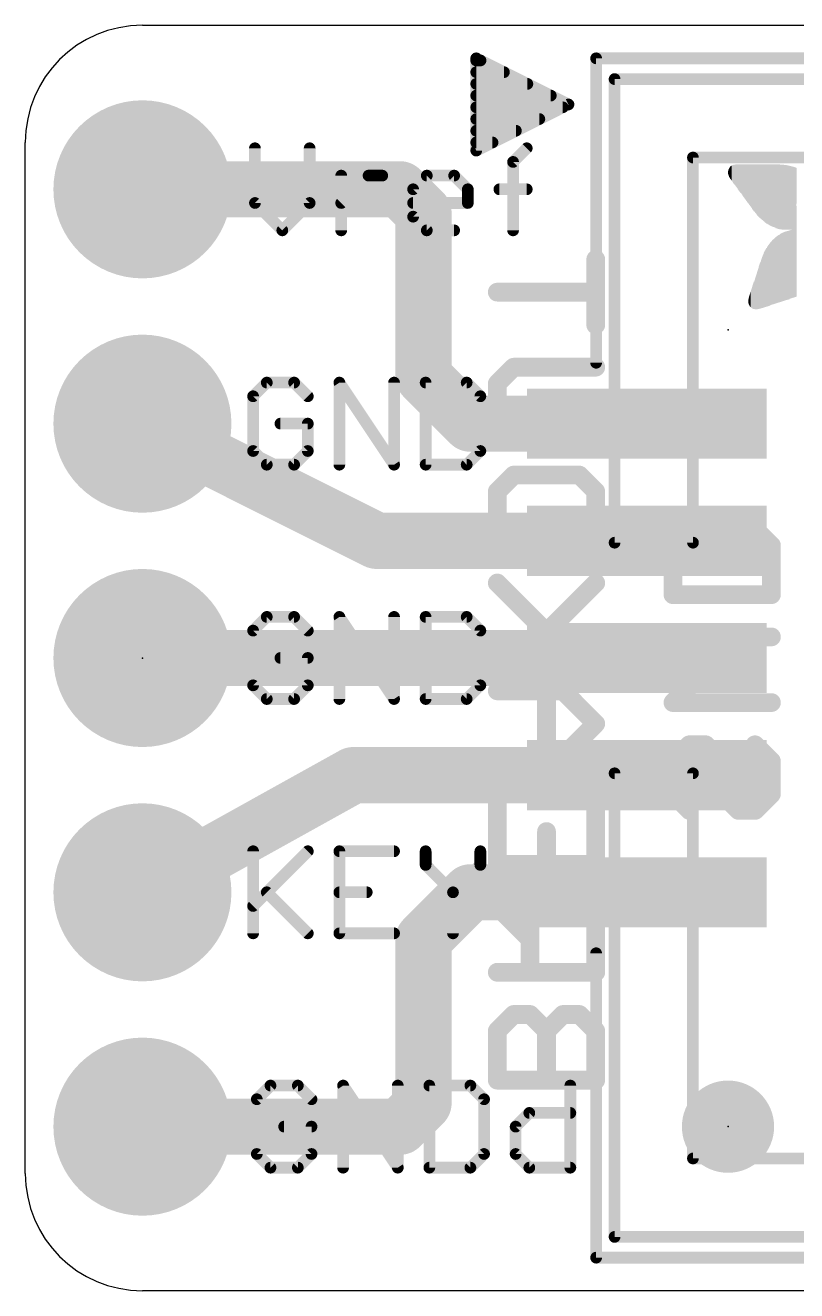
# Model space of a CAD drawing. Extents: x 0 to 17.8, y -0.5 to 13.2.
# Drawn here: x 0 to 8.36, y -0.51 to 13.21 of the extents above; entities that cross this region are included whole.
import ezdxf

# ---------------------------------------------------------------- set-up
doc = ezdxf.new("R2010")
doc.units = 0
for name, color, linetype in [('1', 12, 'CONTINUOUS'), ('17', 110, 'CONTINUOUS'), ('20', 53, 'CONTINUOUS'), ('21', 40, 'CONTINUOUS'), ('22', 6, 'CONTINUOUS'), ('23', 53, 'CONTINUOUS'), ('24', 53, 'CONTINUOUS'), ('51', 253, 'CONTINUOUS')]:
    doc.layers.add(name, color=color, linetype=linetype)

# ---------------------------------------------------------------- blocks, each defined once
blk = doc.blocks.new('PIE')
at = {"const_width": 0.5}
blk.add_lwpolyline([(0, -0.25, 1), (0, 0.25, 1), (0, -0.25)], format="xyb", dxfattribs=at)
blk = doc.blocks.new('RECT')
blk.add_solid([(-0.5, -0.5), (0.5, -0.5), (-0.5, 0.5), (0.5, 0.5)])
blk = doc.blocks.new('ROUNDP')
at = {"const_width": 0.5}
blk.add_lwpolyline([(0, -0.25, 1), (0, 0.25, 1), (0, -0.25)], format="xyb", dxfattribs=at)

msp = doc.modelspace()

# ---------------------------------------------------------------- linework, layer by layer
at = {"layer": '1', "const_width": 0.6096}
for points in [[(4.064, 11.43), (1.27, 11.43)], [(4.318, 11.176), (4.064, 11.43)], [(4.318, 9.398), (4.318, 11.176)], [(4.826, 8.89), (4.318, 9.398)], [(3.81, 7.62), (1.27, 8.89)], [(6.74, 8.89), (4.826, 8.89)], [(6.74, 7.62), (3.81, 7.62)], [(6.74, 6.35), (1.27, 6.35)], [(3.556, 5.08), (1.27, 3.81)], [(6.74, 5.08), (3.556, 5.08)], [(4.826, 3.81), (4.318, 3.302)], [(6.74, 3.81), (4.826, 3.81)], [(4.318, 3.302), (4.318, 1.524)], [(4.318, 1.524), (4.064, 1.27)], [(4.064, 1.27), (1.27, 1.27)]]:
    msp.add_lwpolyline(points, dxfattribs=at)
at = {"layer": '1', "const_width": 0.3048}
for points in [[(1.27, 11.5824, 1), (1.27, 11.2776)], [(4.1718, 11.5378, 1), (3.9562, 11.3222)], [(4.064, 11.2776, 1), (4.064, 11.5824)], [(4.4704, 11.176, 1), (4.1656, 11.176)], [(4.2102, 11.0682, 1), (4.4258, 11.2838)], [(4.4258, 9.5058, 1), (4.2102, 9.2902)], [(4.1656, 9.398, 1), (4.4704, 9.398)], [(1.3382, 9.0263, 1), (1.2018, 8.7537)], [(4.826, 9.0424, 1), (4.826, 8.7376)], [(6.74, 8.7376, 1), (6.74, 9.0424)], [(4.7182, 8.7822, 1), (4.9338, 8.9978)], [(3.81, 7.7724, 1), (3.81, 7.4676)], [(3.7418, 7.4837, 1), (3.8782, 7.7563)], [(6.74, 7.4676, 1), (6.74, 7.7724)], [(1.27, 6.5024, 1), (1.27, 6.1976)], [(6.74, 6.1976, 1), (6.74, 6.5024)], [(3.556, 5.2324, 1), (3.556, 4.9276)], [(3.63, 4.9468, 1), (3.482, 5.2132)], [(6.74, 4.9276, 1), (6.74, 5.2324)], [(4.9338, 3.7022, 1), (4.7182, 3.9178)], [(1.196, 3.9432, 1), (1.344, 3.6768)], [(4.826, 3.9624, 1), (4.826, 3.6576)], [(6.74, 3.6576, 1), (6.74, 3.9624)], [(4.4704, 3.302, 1), (4.1656, 3.302)], [(4.2102, 3.4098, 1), (4.4258, 3.1942)], [(4.4258, 1.4162, 1), (4.2102, 1.6318)], [(4.1656, 1.524, 1), (4.4704, 1.524)], [(1.27, 1.4224, 1), (1.27, 1.1176)], [(3.9562, 1.3778, 1), (4.1718, 1.1622)], [(4.064, 1.1176, 1), (4.064, 1.4224)]]:
    msp.add_lwpolyline(points, format="xyb", dxfattribs=at)
at = {"layer": '20'}
for p, q in [((1.27, 13.208), (16.51, 13.208)), ((0, 0.762), (0, 11.938)), ((16.51, -0.508), (1.27, -0.508))]:
    msp.add_line(p, q, dxfattribs=at)
for centre, start, end in [((1.27, 11.938), 90, 180), ((1.27, 0.762), 180, 270)]:
    msp.add_arc(centre, 1.27, start, end, dxfattribs=at)
at = {"layer": '21', "const_width": 0.127}
for points in [[(4.89, 12.85), (4.89, 11.85)], [(5.89, 12.35), (4.89, 12.85)], [(11.59, 12.85), (6.19, 12.85)], [(6.19, 12.85), (6.19, 9.55)], [(4.89, 12.827), (4.936, 12.827)], [(4.89, 12.7), (5.19, 12.7)], [(4.89, 12.573), (5.444, 12.573)], [(4.89, 12.446), (5.698, 12.446)], [(4.89, 11.85), (5.89, 12.35)], [(4.89, 12.319), (5.828, 12.319)], [(4.89, 12.192), (5.574, 12.192)], [(4.89, 12.065), (5.32, 12.065)], [(2.4903, 11.8753), (2.4903, 11.2821)], [(3.0835, 11.2821), (3.0835, 11.8753)], [(4.89, 11.938), (5.066, 11.938)], [(5.2893, 11.727), (5.4376, 11.8753)], [(5.2893, 10.9855), (5.2893, 11.727)], [(3.4259, 10.9855), (3.4259, 11.5787)], [(3.4259, 11.2821), (3.7224, 11.5787)], [(3.7224, 11.5787), (3.8707, 11.5787)], [(4.2055, 11.4304), (4.3537, 11.5787)], [(4.3537, 11.5787), (4.6503, 11.5787)], [(4.6503, 11.5787), (4.7986, 11.4304)], [(4.2055, 11.1338), (4.2055, 11.4304)], [(4.7986, 11.4304), (4.7986, 11.2821)], [(5.141, 11.4304), (5.4376, 11.4304)], [(2.4903, 11.2821), (2.7869, 10.9855)], [(2.7869, 10.9855), (3.0835, 11.2821)], [(4.7986, 11.2821), (4.2055, 11.2821)], [(4.3537, 10.9855), (4.2055, 11.1338)], [(4.6503, 10.9855), (4.3537, 10.9855)], [(2.6185, 9.3353), (2.4702, 9.187)], [(2.9151, 9.3353), (2.6185, 9.3353)], [(3.0634, 9.187), (2.9151, 9.3353)], [(3.4057, 8.4455), (3.4057, 9.3353)], [(3.4057, 9.3353), (3.9989, 8.4455)], [(3.9989, 8.4455), (3.9989, 9.3353)], [(4.3413, 9.3353), (4.3413, 8.4455)], [(4.7861, 9.3353), (4.3413, 9.3353)], [(4.9344, 9.187), (4.7861, 9.3353)], [(2.4702, 9.187), (2.4702, 8.5938)], [(4.9344, 8.5938), (4.9344, 9.187)], [(3.0634, 8.8904), (2.7668, 8.8904)], [(3.0634, 8.5938), (3.0634, 8.8904)], [(2.4702, 8.5938), (2.6185, 8.4455)], [(2.9151, 8.4455), (3.0634, 8.5938)], [(4.7861, 8.4455), (4.9344, 8.5938)], [(2.6185, 8.4455), (2.9151, 8.4455)], [(4.3413, 8.4455), (4.7861, 8.4455)], [(2.6185, 6.7953), (2.4702, 6.647)], [(2.9151, 6.7953), (2.6185, 6.7953)], [(3.0634, 6.647), (2.9151, 6.7953)], [(3.4057, 5.9055), (3.4057, 6.7953)], [(3.4057, 6.7953), (3.9989, 5.9055)], [(3.9989, 5.9055), (3.9989, 6.7953)], [(4.3413, 6.7953), (4.3413, 5.9055)], [(4.7861, 6.7953), (4.3413, 6.7953)], [(4.9344, 6.647), (4.7861, 6.7953)], [(2.4702, 6.647), (2.4702, 6.0538)], [(4.9344, 6.0538), (4.9344, 6.647)], [(3.0634, 6.3504), (2.7668, 6.3504)], [(3.0634, 6.0538), (3.0634, 6.3504)], [(2.4702, 6.0538), (2.6185, 5.9055)], [(2.9151, 5.9055), (3.0634, 6.0538)], [(4.7861, 5.9055), (4.9344, 6.0538)], [(2.6185, 5.9055), (2.9151, 5.9055)], [(4.3413, 5.9055), (4.7861, 5.9055)], [(2.4702, 4.2553), (2.4702, 3.3655)], [(2.4702, 3.6621), (3.0634, 4.2553)], [(3.9989, 4.2553), (3.4057, 4.2553)], [(3.4057, 4.2553), (3.4057, 3.3655)], [(4.3413, 4.2553), (4.3413, 4.107)], [(4.9344, 4.107), (4.9344, 4.2553)], [(4.3413, 4.107), (4.6378, 3.8104)], [(4.6378, 3.8104), (4.9344, 4.107)], [(2.6185, 3.8104), (3.0634, 3.3655)], [(3.4057, 3.8104), (3.7023, 3.8104)], [(4.6378, 3.8104), (4.6378, 3.3655)], [(3.4057, 3.3655), (3.9989, 3.3655)], [(6.19, -0.15), (6.19, 3.15)], [(2.6588, 1.7153), (2.5105, 1.567)], [(2.9553, 1.7153), (2.6588, 1.7153)], [(3.1036, 1.567), (2.9553, 1.7153)], [(3.446, 0.8255), (3.446, 1.7153)], [(3.446, 1.7153), (4.0392, 0.8255)], [(4.0392, 0.8255), (4.0392, 1.7153)], [(4.3815, 1.7153), (4.3815, 0.8255)], [(4.8264, 1.7153), (4.3815, 1.7153)], [(4.9747, 1.567), (4.8264, 1.7153)], [(5.9102, 1.7153), (5.9102, 0.8255)], [(2.5105, 1.567), (2.5105, 0.9738)], [(4.9747, 0.9738), (4.9747, 1.567)], [(5.317, 1.2704), (5.4653, 1.4187)], [(5.4653, 1.4187), (5.9102, 1.4187)], [(3.1036, 1.2704), (2.807, 1.2704)], [(3.1036, 0.9738), (3.1036, 1.2704)], [(5.317, 0.9738), (5.317, 1.2704)], [(2.5105, 0.9738), (2.6588, 0.8255)], [(2.9553, 0.8255), (3.1036, 0.9738)], [(4.8264, 0.8255), (4.9747, 0.9738)], [(5.4653, 0.8255), (5.317, 0.9738)], [(2.6588, 0.8255), (2.9553, 0.8255)], [(4.3815, 0.8255), (4.8264, 0.8255)], [(5.9102, 0.8255), (5.4653, 0.8255)], [(11.59, -0.15), (6.19, -0.15)]]:
    msp.add_lwpolyline(points, dxfattribs=at)
at = {"layer": '21', "const_width": 0.0635}
for points in [[(4.9042, 12.8784, 1), (4.8758, 12.8216)], [(4.9218, 12.85, 1), (4.8583, 12.85)], [(6.19, 12.8818, 1), (6.19, 12.8183)], [(6.2218, 12.85, 1), (6.1583, 12.85)], [(4.89, 12.8588, 1), (4.89, 12.7952)], [(4.89, 12.7318, 1), (4.89, 12.6683)], [(4.936, 12.7952, 1), (4.936, 12.8588)], [(5.19, 12.6683, 1), (5.19, 12.7318)], [(4.89, 12.6048, 1), (4.89, 12.5412)], [(5.444, 12.5412, 1), (5.444, 12.6048)], [(4.89, 12.4778, 1), (4.89, 12.4142)], [(5.698, 12.4142, 1), (5.698, 12.4778)], [(4.89, 12.3508, 1), (4.89, 12.2873)], [(5.828, 12.2873, 1), (5.828, 12.3508)], [(5.9042, 12.3216, 1), (5.8758, 12.3784)], [(5.8758, 12.3216, 1), (5.9042, 12.3784)], [(4.89, 12.2238, 1), (4.89, 12.1602)], [(5.574, 12.1602, 1), (5.574, 12.2238)], [(4.89, 12.0968, 1), (4.89, 12.0333)], [(5.32, 12.0333, 1), (5.32, 12.0968)], [(2.5221, 11.8753, 1), (2.4586, 11.8753)], [(3.1153, 11.8753, 1), (3.0518, 11.8753)], [(4.89, 11.9698, 1), (4.89, 11.9063)], [(5.066, 11.9063, 1), (5.066, 11.9698)], [(5.46, 11.8528, 1), (5.4151, 11.8977)], [(4.8758, 11.8784, 1), (4.9042, 11.8216)], [(4.8583, 11.85, 1), (4.9218, 11.85)], [(5.321, 11.727, 1), (5.2575, 11.727)], [(5.2668, 11.7494, 1), (5.3117, 11.7045)], [(3.4576, 11.5787, 1), (3.3941, 11.5787)], [(3.7224, 11.6104, 1), (3.7224, 11.5469)], [(3.7449, 11.5562, 1), (3.7, 11.6011)], [(3.8707, 11.5469, 1), (3.8707, 11.6104)], [(4.3537, 11.6104, 1), (4.3537, 11.5469)], [(4.3762, 11.5562, 1), (4.3313, 11.6011)], [(4.6728, 11.6011, 1), (4.6279, 11.5562)], [(4.6503, 11.5469, 1), (4.6503, 11.6104)], [(4.2372, 11.4304, 1), (4.1737, 11.4304)], [(4.183, 11.4528, 1), (4.2279, 11.4079)], [(4.8304, 11.4304, 1), (4.7669, 11.4304)], [(4.7762, 11.4079, 1), (4.8211, 11.4528)], [(5.141, 11.4621, 1), (5.141, 11.3986)], [(5.4376, 11.3986, 1), (5.4376, 11.4621)], [(2.5128, 11.3045, 1), (2.4679, 11.2596)], [(2.4586, 11.2821, 1), (2.5221, 11.2821)], [(3.0518, 11.2821, 1), (3.1153, 11.2821)], [(3.106, 11.2596, 1), (3.0611, 11.3045)], [(3.4034, 11.3045, 1), (3.4483, 11.2596)], [(4.2055, 11.3138, 1), (4.2055, 11.2503)], [(4.7669, 11.2821, 1), (4.8304, 11.2821)], [(4.7986, 11.2503, 1), (4.7986, 11.3138)], [(4.2279, 11.1562, 1), (4.183, 11.1113)], [(4.1737, 11.1338, 1), (4.2372, 11.1338)], [(2.7645, 11.008, 1), (2.8094, 10.963)], [(2.7645, 10.963, 1), (2.8094, 11.008)], [(3.3941, 10.9855, 1), (3.4576, 10.9855)], [(4.3537, 11.0173, 1), (4.3537, 10.9537)], [(4.3313, 10.963, 1), (4.3762, 11.008)], [(4.6503, 10.9537, 1), (4.6503, 11.0173)], [(5.2575, 10.9855, 1), (5.321, 10.9855)], [(6.1583, 9.55, 1), (6.2218, 9.55)], [(2.6185, 9.367, 1), (2.6185, 9.3035)], [(2.641, 9.3128, 1), (2.5961, 9.3577)], [(2.9376, 9.3577, 1), (2.8926, 9.3128)], [(2.9151, 9.3035, 1), (2.9151, 9.367)], [(3.4322, 9.3529, 1), (3.3793, 9.3176)], [(3.4375, 9.3353, 1), (3.374, 9.3353)], [(4.0307, 9.3353, 1), (3.9672, 9.3353)], [(4.373, 9.3353, 1), (4.3095, 9.3353)], [(4.3413, 9.367, 1), (4.3413, 9.3035)], [(4.8086, 9.3577, 1), (4.7637, 9.3128)], [(4.7861, 9.3035, 1), (4.7861, 9.367)], [(2.502, 9.187, 1), (2.4385, 9.187)], [(2.4478, 9.2094, 1), (2.4927, 9.1645)], [(3.0409, 9.1645, 1), (3.0858, 9.2094)], [(4.9662, 9.187, 1), (4.9027, 9.187)], [(4.912, 9.1645, 1), (4.9569, 9.2094)], [(2.7668, 8.9221, 1), (2.7668, 8.8586)], [(3.0951, 8.8904, 1), (3.0316, 8.8904)], [(3.0634, 8.8586, 1), (3.0634, 8.9221)], [(2.4927, 8.6162, 1), (2.4478, 8.5713)], [(3.0858, 8.5713, 1), (3.0409, 8.6162)], [(4.9569, 8.5713, 1), (4.912, 8.6162)], [(2.4385, 8.5938, 1), (2.502, 8.5938)], [(2.6185, 8.4773, 1), (2.6185, 8.4138)], [(2.9151, 8.4138, 1), (2.9151, 8.4773)], [(3.0316, 8.5938, 1), (3.0951, 8.5938)], [(4.3413, 8.4773, 1), (4.3413, 8.4138)], [(4.7861, 8.4138, 1), (4.7861, 8.4773)], [(4.9027, 8.5938, 1), (4.9662, 8.5938)], [(2.5961, 8.423, 1), (2.641, 8.468)], [(2.8926, 8.468, 1), (2.9376, 8.423)], [(3.374, 8.4455, 1), (3.4375, 8.4455)], [(3.9672, 8.4455, 1), (4.0307, 8.4455)], [(3.9725, 8.4279, 1), (4.0253, 8.4631)], [(4.3095, 8.4455, 1), (4.373, 8.4455)], [(4.7637, 8.468, 1), (4.8086, 8.423)], [(2.6185, 6.827, 1), (2.6185, 6.7635)], [(2.641, 6.7728, 1), (2.5961, 6.8177)], [(2.9376, 6.8177, 1), (2.8926, 6.7728)], [(2.9151, 6.7635, 1), (2.9151, 6.827)], [(3.4322, 6.8129, 1), (3.3793, 6.7776)], [(3.4375, 6.7953, 1), (3.374, 6.7953)], [(4.0307, 6.7953, 1), (3.9672, 6.7953)], [(4.373, 6.7953, 1), (4.3095, 6.7953)], [(4.3413, 6.827, 1), (4.3413, 6.7635)], [(4.8086, 6.8177, 1), (4.7637, 6.7728)], [(4.7861, 6.7635, 1), (4.7861, 6.827)], [(2.502, 6.647, 1), (2.4385, 6.647)], [(2.4478, 6.6694, 1), (2.4927, 6.6245)], [(3.0409, 6.6245, 1), (3.0858, 6.6694)], [(4.9662, 6.647, 1), (4.9027, 6.647)], [(4.912, 6.6245, 1), (4.9569, 6.6694)], [(2.7668, 6.3821, 1), (2.7668, 6.3186)], [(3.0951, 6.3504, 1), (3.0316, 6.3504)], [(3.0634, 6.3186, 1), (3.0634, 6.3821)], [(2.4927, 6.0762, 1), (2.4478, 6.0313)], [(2.4385, 6.0538, 1), (2.502, 6.0538)], [(3.0316, 6.0538, 1), (3.0951, 6.0538)], [(3.0858, 6.0313, 1), (3.0409, 6.0762)], [(4.9027, 6.0538, 1), (4.9662, 6.0538)], [(4.9569, 6.0313, 1), (4.912, 6.0762)], [(2.6185, 5.9372, 1), (2.6185, 5.8738)], [(2.5961, 5.883, 1), (2.641, 5.928)], [(2.8926, 5.928, 1), (2.9376, 5.883)], [(2.9151, 5.8738, 1), (2.9151, 5.9372)], [(3.374, 5.9055, 1), (3.4375, 5.9055)], [(3.9672, 5.9055, 1), (4.0307, 5.9055)], [(3.9725, 5.8879, 1), (4.0253, 5.9231)], [(4.3095, 5.9055, 1), (4.373, 5.9055)], [(4.3413, 5.9372, 1), (4.3413, 5.8738)], [(4.7637, 5.928, 1), (4.8086, 5.883)], [(4.7861, 5.8738, 1), (4.7861, 5.9372)], [(2.502, 4.2553, 1), (2.4385, 4.2553)], [(3.0858, 4.2328, 1), (3.0409, 4.2777)], [(3.4057, 4.287, 1), (3.4057, 4.2235)], [(3.4375, 4.2553, 1), (3.374, 4.2553)], [(3.9989, 4.2235, 1), (3.9989, 4.287)], [(4.373, 4.2553, 1), (4.3095, 4.2553)], [(4.9662, 4.2553, 1), (4.9027, 4.2553)], [(4.3637, 4.1294, 1), (4.3188, 4.0845)], [(4.3095, 4.107, 1), (4.373, 4.107)], [(4.9027, 4.107, 1), (4.9662, 4.107)], [(4.9569, 4.0845, 1), (4.912, 4.1294)], [(2.641, 3.8328, 1), (2.5961, 3.7879)], [(3.4057, 3.8421, 1), (3.4057, 3.7786)], [(3.7023, 3.7786, 1), (3.7023, 3.8421)], [(4.6696, 3.8104, 1), (4.6061, 3.8104)], [(4.6154, 3.8328, 1), (4.6603, 3.7879)], [(4.6154, 3.7879, 1), (4.6603, 3.8328)], [(2.4478, 3.6845, 1), (2.4927, 3.6396)], [(3.4057, 3.3973, 1), (3.4057, 3.3338)], [(3.9989, 3.3338, 1), (3.9989, 3.3973)], [(2.4385, 3.3655, 1), (2.502, 3.3655)], [(3.0409, 3.343, 1), (3.0858, 3.388)], [(3.374, 3.3655, 1), (3.4375, 3.3655)], [(4.6061, 3.3655, 1), (4.6696, 3.3655)], [(6.2218, 3.15, 1), (6.1583, 3.15)], [(2.6588, 1.747, 1), (2.6588, 1.6835)], [(2.6812, 1.6928, 1), (2.6363, 1.7377)], [(2.9778, 1.7377, 1), (2.9329, 1.6928)], [(2.9553, 1.6835, 1), (2.9553, 1.747)], [(3.4777, 1.7153, 1), (3.4142, 1.7153)], [(3.4724, 1.7329, 1), (3.4196, 1.6976)], [(4.0709, 1.7153, 1), (4.0074, 1.7153)], [(4.3815, 1.747, 1), (4.3815, 1.6835)], [(4.4132, 1.7153, 1), (4.3498, 1.7153)], [(4.8488, 1.7377, 1), (4.8039, 1.6928)], [(4.8264, 1.6835, 1), (4.8264, 1.747)], [(5.9419, 1.7153, 1), (5.8784, 1.7153)], [(2.5422, 1.567, 1), (2.4787, 1.567)], [(2.488, 1.5894, 1), (2.5329, 1.5445)], [(3.0812, 1.5445, 1), (3.1261, 1.5894)], [(5.0064, 1.567, 1), (4.9429, 1.567)], [(4.9522, 1.5445, 1), (4.9971, 1.5894)], [(5.4653, 1.4504, 1), (5.4653, 1.3869)], [(5.4878, 1.3962, 1), (5.4429, 1.4411)], [(5.9102, 1.3869, 1), (5.9102, 1.4504)], [(2.807, 1.3021, 1), (2.807, 1.2386)], [(3.1354, 1.2704, 1), (3.0719, 1.2704)], [(3.1036, 1.2386, 1), (3.1036, 1.3021)], [(5.3488, 1.2704, 1), (5.2853, 1.2704)], [(5.2946, 1.2928, 1), (5.3395, 1.2479)], [(2.4787, 0.9738, 1), (2.5422, 0.9738)], [(2.5329, 0.9962, 1), (2.488, 0.9513)], [(3.0719, 0.9738, 1), (3.1354, 0.9738)], [(3.1261, 0.9513, 1), (3.0812, 0.9962)], [(4.9429, 0.9738, 1), (5.0064, 0.9738)], [(4.9971, 0.9513, 1), (4.9522, 0.9962)], [(5.3395, 0.9962, 1), (5.2946, 0.9513)], [(5.2853, 0.9738, 1), (5.3488, 0.9738)], [(2.6588, 0.8573, 1), (2.6588, 0.7937)], [(2.6363, 0.803, 1), (2.6812, 0.848)], [(2.9329, 0.848, 1), (2.9778, 0.803)], [(2.9553, 0.7937, 1), (2.9553, 0.8573)], [(3.4142, 0.8255, 1), (3.4777, 0.8255)], [(4.0074, 0.8255, 1), (4.0709, 0.8255)], [(4.0127, 0.8079, 1), (4.0656, 0.8431)], [(4.3815, 0.8573, 1), (4.3815, 0.7937)], [(4.3498, 0.8255, 1), (4.4132, 0.8255)], [(4.8039, 0.848, 1), (4.8488, 0.803)], [(4.8264, 0.7937, 1), (4.8264, 0.8573)], [(5.4653, 0.8573, 1), (5.4653, 0.7937)], [(5.4429, 0.803, 1), (5.4878, 0.848)], [(5.8784, 0.8255, 1), (5.9419, 0.8255)], [(5.9102, 0.7937, 1), (5.9102, 0.8573)], [(6.19, -0.1182, 1), (6.19, -0.1817)], [(6.1583, -0.15, 1), (6.2218, -0.15)]]:
    msp.add_lwpolyline(points, format="xyb", dxfattribs=at)
at = {"layer": '22', "const_width": 0.2032}
for points in [[(6.1858, 9.9598), (6.1858, 10.6716)], [(5.1181, 10.3157), (6.1858, 10.3157)], [(5.1181, 9.3242), (5.2961, 9.5022)], [(5.2961, 9.5022), (6.1858, 9.5022)], [(5.1181, 8.9683), (5.1181, 9.3242)], [(5.2961, 8.7904), (5.1181, 8.9683)], [(6.1858, 8.7904), (5.2961, 8.7904)], [(5.1181, 8.1548), (5.2961, 8.3328)], [(5.2961, 8.3328), (6.0079, 8.3328)], [(6.0079, 8.3328), (6.1858, 8.1548)], [(5.1181, 7.7989), (5.1181, 8.1548)], [(6.1858, 8.1548), (6.1858, 7.7989)], [(5.2961, 7.621), (5.1181, 7.7989)], [(6.1858, 7.7989), (6.0079, 7.621)], [(7.0231, 7.5701), (7.2011, 7.7481)], [(7.2011, 7.7481), (7.9129, 7.7481)], [(7.9129, 7.7481), (8.0908, 7.5701)], [(6.0079, 7.621), (5.2961, 7.621)], [(7.0231, 7.0363), (7.0231, 7.5701)], [(8.0908, 7.5701), (8.0908, 7.0363)], [(5.652, 6.6295), (5.1181, 7.1634)], [(5.474, 6.4516), (6.1858, 7.1634)], [(8.0908, 7.0363), (7.0231, 7.0363)], [(7.379, 6.2228), (7.0231, 6.5787)], [(7.0231, 6.5787), (8.0908, 6.5787)], [(6.1858, 6.4516), (5.1181, 6.4516)], [(7.0231, 5.8669), (7.379, 6.2228)], [(5.8299, 5.994), (5.1181, 5.994)], [(5.652, 5.2822), (5.652, 5.994)], [(6.1858, 5.6381), (5.8299, 5.994)], [(8.0908, 5.8669), (7.0231, 5.8669)], [(5.8299, 5.2822), (6.1858, 5.6381)], [(7.2011, 5.4093), (7.0231, 5.2314)], [(7.379, 5.4093), (7.2011, 5.4093)], [(7.557, 5.2314), (7.379, 5.4093)], [(7.9129, 5.4093), (8.0908, 5.2314)], [(5.1181, 5.2822), (5.8299, 5.2822)], [(7.0231, 5.2314), (7.0231, 4.8754)], [(7.557, 4.8754), (7.557, 5.2314)], [(8.0908, 5.2314), (8.0908, 4.8754)], [(7.0231, 4.8754), (7.2011, 4.6975)], [(7.7349, 4.6975), (7.557, 4.8754)], [(8.0908, 4.8754), (7.9129, 4.6975)], [(5.1181, 4.1128), (5.1181, 4.8246)], [(6.1858, 4.8246), (6.1858, 4.1128)], [(7.9129, 4.6975), (7.7349, 4.6975)], [(5.652, 4.1128), (5.652, 4.4687)], [(6.1858, 4.1128), (5.1181, 4.1128)], [(5.474, 3.2993), (5.1181, 3.6552)], [(5.652, 3.6552), (5.474, 3.4773)], [(6.0079, 3.6552), (5.652, 3.6552)], [(6.1858, 3.4773), (6.0079, 3.6552)], [(5.474, 3.4773), (5.474, 2.9434)], [(6.1858, 2.9434), (6.1858, 3.4773)], [(5.1181, 2.9434), (6.1858, 2.9434)], [(5.2961, 2.4858), (5.1181, 2.3079)], [(5.474, 2.4858), (5.2961, 2.4858)], [(5.652, 2.3079), (5.474, 2.4858)], [(5.8299, 2.4858), (5.652, 2.3079)], [(6.0079, 2.4858), (5.8299, 2.4858)], [(6.1858, 2.3079), (6.0079, 2.4858)], [(5.1181, 2.3079), (5.1181, 1.774)], [(5.652, 1.774), (5.652, 2.3079)], [(6.1858, 1.774), (6.1858, 2.3079)], [(5.1181, 1.774), (6.1858, 1.774)]]:
    msp.add_lwpolyline(points, dxfattribs=at)
at = {"layer": '22', "const_width": 0.1016}
for points in [[(6.2366, 10.6716, 1), (6.135, 10.6716)], [(5.1181, 10.3665, 1), (5.1181, 10.2649)], [(6.1858, 10.2649, 1), (6.1858, 10.3665)], [(6.135, 9.9598, 1), (6.2366, 9.9598)], [(5.2961, 9.553, 1), (5.2961, 9.4514)], [(5.332, 9.4663, 1), (5.2601, 9.5381)], [(6.1858, 9.4514, 1), (6.1858, 9.553)], [(5.1689, 9.3242, 1), (5.0673, 9.3242)], [(5.0822, 9.3602, 1), (5.154, 9.2883)], [(5.154, 9.0043, 1), (5.0822, 8.9324)], [(5.0673, 8.9683, 1), (5.1689, 8.9683)], [(5.2961, 8.8412, 1), (5.2961, 8.7396)], [(5.2601, 8.7545, 1), (5.332, 8.8263)], [(6.1858, 8.7396, 1), (6.1858, 8.8412)], [(5.2961, 8.3836, 1), (5.2961, 8.282)], [(5.332, 8.2969, 1), (5.2601, 8.3687)], [(6.0438, 8.3687, 1), (5.9719, 8.2969)], [(6.0079, 8.282, 1), (6.0079, 8.3836)], [(5.1689, 8.1548, 1), (5.0673, 8.1548)], [(5.0822, 8.1908, 1), (5.154, 8.1189)], [(6.2366, 8.1548, 1), (6.135, 8.1548)], [(6.1499, 8.1189, 1), (6.2217, 8.1908)], [(5.154, 7.8349, 1), (5.0822, 7.763)], [(5.0673, 7.7989, 1), (5.1689, 7.7989)], [(6.135, 7.7989, 1), (6.2366, 7.7989)], [(6.2217, 7.763, 1), (6.1499, 7.8349)], [(7.2011, 7.7989, 1), (7.2011, 7.6973)], [(7.237, 7.7122, 1), (7.1651, 7.784)], [(7.9488, 7.784, 1), (7.8769, 7.7122)], [(7.9129, 7.6973, 1), (7.9129, 7.7989)], [(5.2961, 7.6718, 1), (5.2961, 7.5702)], [(5.2601, 7.5851, 1), (5.332, 7.6569)], [(5.9719, 7.6569, 1), (6.0438, 7.5851)], [(6.0079, 7.5702, 1), (6.0079, 7.6718)], [(7.0739, 7.5701, 1), (6.9723, 7.5701)], [(6.9872, 7.6061, 1), (7.059, 7.5342)], [(8.1416, 7.5701, 1), (8.04, 7.5701)], [(8.0549, 7.5342, 1), (8.1267, 7.6061)], [(5.154, 7.1993, 1), (5.0822, 7.1275)], [(6.2217, 7.1275, 1), (6.1499, 7.1993)], [(7.0231, 7.0871, 1), (7.0231, 6.9855)], [(8.0908, 6.9855, 1), (8.0908, 7.0871)], [(6.9723, 7.0363, 1), (7.0739, 7.0363)], [(8.04, 7.0363, 1), (8.1416, 7.0363)], [(5.616, 6.5936, 1), (5.6879, 6.6655)], [(7.059, 6.6146, 1), (6.9872, 6.5428)], [(7.0231, 6.6295, 1), (7.0231, 6.5279)], [(8.0908, 6.5279, 1), (8.0908, 6.6295)], [(5.1181, 6.5024, 1), (5.1181, 6.4008)], [(5.4381, 6.4875, 1), (5.5099, 6.4157)], [(6.1858, 6.4008, 1), (6.1858, 6.5024)], [(7.4149, 6.1869, 1), (7.3431, 6.2587)], [(7.3431, 6.1869, 1), (7.4149, 6.2587)], [(5.1181, 6.0448, 1), (5.1181, 5.9432)], [(5.7028, 5.994, 1), (5.6012, 5.994)], [(5.8658, 6.0299, 1), (5.794, 5.9581)], [(5.8299, 5.9432, 1), (5.8299, 6.0448)], [(7.0231, 5.9177, 1), (7.0231, 5.8161)], [(6.9872, 5.9028, 1), (7.059, 5.831)], [(8.0908, 5.8161, 1), (8.0908, 5.9177)], [(6.2217, 5.6022, 1), (6.1499, 5.674)], [(6.1499, 5.6022, 1), (6.2217, 5.674)], [(7.2011, 5.4601, 1), (7.2011, 5.3585)], [(7.237, 5.3734, 1), (7.1651, 5.4452)], [(7.4149, 5.4452, 1), (7.3431, 5.3734)], [(7.379, 5.3585, 1), (7.379, 5.4601)], [(7.9488, 5.4452, 1), (7.8769, 5.3734)], [(5.1181, 5.333, 1), (5.1181, 5.2314)], [(5.794, 5.3181, 1), (5.8658, 5.2463)], [(5.8299, 5.2314, 1), (5.8299, 5.333)], [(5.6012, 5.2822, 1), (5.7028, 5.2822)], [(7.0739, 5.2314, 1), (6.9723, 5.2314)], [(6.9872, 5.2673, 1), (7.059, 5.1954)], [(7.6078, 5.2314, 1), (7.5062, 5.2314)], [(7.521, 5.1954, 1), (7.5929, 5.2673)], [(8.1416, 5.2314, 1), (8.04, 5.2314)], [(8.0549, 5.1954, 1), (8.1267, 5.2673)], [(7.059, 4.9114, 1), (6.9872, 4.8395)], [(7.5929, 4.9114, 1), (7.521, 4.8395)], [(8.1267, 4.8395, 1), (8.0549, 4.9114)], [(5.1689, 4.8246, 1), (5.0673, 4.8246)], [(6.2366, 4.8246, 1), (6.135, 4.8246)], [(6.9723, 4.8754, 1), (7.0739, 4.8754)], [(7.5062, 4.8754, 1), (7.6078, 4.8754)], [(8.04, 4.8754, 1), (8.1416, 4.8754)], [(7.1651, 4.6616, 1), (7.237, 4.7334)], [(7.7349, 4.7483, 1), (7.7349, 4.6467)], [(7.699, 4.6616, 1), (7.7708, 4.7334)], [(7.8769, 4.7334, 1), (7.9488, 4.6616)], [(7.9129, 4.6467, 1), (7.9129, 4.7483)], [(5.7028, 4.4687, 1), (5.6012, 4.4687)], [(5.1181, 4.1636, 1), (5.1181, 4.062)], [(5.0673, 4.1128, 1), (5.1689, 4.1128)], [(5.6012, 4.1128, 1), (5.7028, 4.1128)], [(6.135, 4.1128, 1), (6.2366, 4.1128)], [(6.1858, 4.062, 1), (6.1858, 4.1636)], [(5.154, 3.6911, 1), (5.0822, 3.6193)], [(5.652, 3.706, 1), (5.652, 3.6044)], [(5.6879, 3.6193, 1), (5.616, 3.6911)], [(6.0438, 3.6911, 1), (5.9719, 3.6193)], [(6.0079, 3.6044, 1), (6.0079, 3.706)], [(5.5248, 3.4773, 1), (5.4232, 3.4773)], [(6.2366, 3.4773, 1), (6.135, 3.4773)], [(5.4381, 3.5132, 1), (5.5099, 3.4413)], [(6.1499, 3.4413, 1), (6.2217, 3.5132)], [(5.4381, 3.2634, 1), (5.5099, 3.3352)], [(5.1181, 2.9942, 1), (5.1181, 2.8926)], [(6.1858, 2.8926, 1), (6.1858, 2.9942)], [(5.4232, 2.9434, 1), (5.5248, 2.9434)], [(6.135, 2.9434, 1), (6.2366, 2.9434)], [(5.2961, 2.5366, 1), (5.2961, 2.435)], [(5.332, 2.4499, 1), (5.2601, 2.5217)], [(5.5099, 2.5217, 1), (5.4381, 2.4499)], [(5.474, 2.435, 1), (5.474, 2.5366)], [(5.8299, 2.5366, 1), (5.8299, 2.435)], [(5.8658, 2.4499, 1), (5.794, 2.5217)], [(6.0438, 2.5217, 1), (5.9719, 2.4499)], [(6.0079, 2.435, 1), (6.0079, 2.5366)], [(5.1689, 2.3079, 1), (5.0673, 2.3079)], [(5.0822, 2.3438, 1), (5.154, 2.2719)], [(5.616, 2.3438, 1), (5.6879, 2.2719)], [(5.7028, 2.3079, 1), (5.6012, 2.3079)], [(5.616, 2.2719, 1), (5.6879, 2.3438)], [(6.2366, 2.3079, 1), (6.135, 2.3079)], [(6.1499, 2.2719, 1), (6.2217, 2.3438)], [(5.1181, 1.8248, 1), (5.1181, 1.7232)], [(5.0673, 1.774, 1), (5.1689, 1.774)], [(5.6012, 1.774, 1), (5.7028, 1.774)], [(6.135, 1.774, 1), (6.2366, 1.774)], [(6.1858, 1.7232, 1), (6.1858, 1.8248)]]:
    msp.add_lwpolyline(points, format="xyb", dxfattribs=at)
at = {"layer": '23'}
for p in [(1.27, 6.35), (7.62, 1.27)]:
    msp.add_point(p, dxfattribs=at)
at = {"layer": '24'}
msp.add_point((7.62, 9.906), dxfattribs=at)
at = {"layer": '51', "const_width": 0.0635}
for points in [[(6.39, 12.6568, 1), (6.39, 12.5932)], [(6.4218, 12.625, 1), (6.3583, 12.625)], [(7.24, 11.8068, 1), (7.24, 11.7432)], [(7.2717, 11.775, 1), (7.2083, 11.775)], [(6.39, 7.6318, 1), (6.39, 7.5683)], [(6.3583, 7.6, 1), (6.4218, 7.6)], [(7.2083, 7.6, 1), (7.2717, 7.6)], [(7.24, 7.5683, 1), (7.24, 7.6318)], [(6.39, 5.1318, 1), (6.39, 5.0683)], [(6.4218, 5.1, 1), (6.3583, 5.1)], [(7.2717, 5.1, 1), (7.2083, 5.1)], [(7.24, 5.0683, 1), (7.24, 5.1318)], [(7.24, 0.9567, 1), (7.24, 0.8933)], [(7.2083, 0.925, 1), (7.2717, 0.925)], [(6.39, 0.1067, 1), (6.39, 0.0432)], [(6.3583, 0.075, 1), (6.4218, 0.075)]]:
    msp.add_lwpolyline(points, format="xyb", dxfattribs=at)
at = {"layer": '51', "const_width": 0.127}
for points in [[(6.39, 12.625), (11.39, 12.625)], [(6.39, 7.6), (6.39, 12.625)], [(7.24, 11.775), (10.54, 11.775)], [(7.24, 7.6), (7.24, 11.775)], [(7.24, 7.6), (6.39, 7.6)], [(6.39, 0.075), (6.39, 5.1)], [(7.24, 5.1), (6.39, 5.1)], [(7.24, 0.925), (7.24, 5.1)], [(10.54, 0.925), (7.24, 0.925)], [(11.39, 0.075), (6.39, 0.075)]]:
    msp.add_lwpolyline(points, dxfattribs=at)

# ---------------------------------------------------------------- block references
at = {"layer": '1', "xscale": 0.76, "yscale": 2.6, "rotation": 270}
for p in [(6.74, 8.89), (6.74, 7.62), (6.74, 6.35), (6.74, 5.08), (6.74, 3.81)]:
    msp.add_blockref('RECT', p, dxfattribs=at)
at = {"layer": '1'}
msp.add_blockref('PIE', (7.62, 1.27), dxfattribs=at)
at = {"layer": '17', "xscale": 1.9304, "yscale": 1.9304}
for p in [(1.27, 11.43), (1.27, 11.43), (1.27, 8.89), (1.27, 8.89), (1.27, 6.35), (1.27, 6.35), (1.27, 3.81), (1.27, 3.81), (1.27, 1.27), (1.27, 1.27)]:
    msp.add_blockref('ROUNDP', p, dxfattribs=at)
at = {"layer": '22', "rotation": 90}
for p, xscale, yscale in [((7.6352, 11.6128), 0.1029, 0.0038), ((7.6391, 11.611), 0.1143, 0.0039), ((7.6429, 11.611), 0.1295, 0.0038), ((7.6467, 11.611), 0.1372, 0.0038), ((7.6505, 11.611), 0.1448, 0.0038), ((7.6543, 11.6072), 0.1524, 0.0038), ((7.6581, 11.6072), 0.16, 0.0038), ((7.6619, 11.6052), 0.1715, 0.0038), ((7.6657, 11.6034), 0.1753, 0.0038), ((7.6695, 11.6034), 0.1829, 0.0038), ((7.6733, 11.5996), 0.1905, 0.0038), ((7.6772, 11.5976), 0.1943, 0.0039), ((7.681, 11.5976), 0.2019, 0.0038), ((7.6848, 11.5938), 0.2095, 0.0038), ((7.6886, 11.5919), 0.2134, 0.0038), ((7.6924, 11.5881), 0.221, 0.0038), ((7.6962, 11.5862), 0.2248, 0.0038), ((7.7, 11.5862), 0.2324, 0.0038), ((7.7038, 11.5824), 0.24, 0.0038), ((7.7076, 11.5805), 0.2438, 0.0038), ((7.7114, 11.5786), 0.2476, 0.0038), ((7.7153, 11.5747), 0.2553, 0.0039), ((7.7191, 11.5729), 0.2591, 0.0038), ((7.7229, 11.5709), 0.2629, 0.0038), ((7.7267, 11.5671), 0.2705, 0.0038), ((7.7305, 11.5653), 0.2743, 0.0038), ((7.7343, 11.5615), 0.2819, 0.0038), ((7.7381, 11.5595), 0.2857, 0.0038), ((7.7419, 11.5577), 0.2895, 0.0038), ((7.7457, 11.5538), 0.2972, 0.0038), ((7.7495, 11.5519), 0.301, 0.0038), ((7.7534, 11.55), 0.3048, 0.0039), ((7.7572, 11.5462), 0.3124, 0.0038), ((7.761, 11.5443), 0.3162, 0.0038), ((7.7648, 11.5424), 0.32, 0.0038), ((7.7686, 11.5386), 0.3276, 0.0038), ((7.7724, 11.5366), 0.3315, 0.0038), ((7.7762, 11.5328), 0.3391, 0.0038), ((7.78, 11.531), 0.3429, 0.0038), ((7.7838, 11.529), 0.3467, 0.0038), ((7.7876, 11.5252), 0.3543, 0.0038), ((7.7915, 11.5234), 0.3581, 0.0039), ((7.7953, 11.5214), 0.3619, 0.0038), ((7.7991, 11.5176), 0.3696, 0.0038), ((7.8029, 11.5157), 0.3734, 0.0038), ((7.8067, 11.5138), 0.3772, 0.0038), ((7.8105, 11.51), 0.3848, 0.0038), ((7.8143, 11.5081), 0.3886, 0.0038), ((7.8181, 11.5043), 0.3962, 0.0038), ((7.8219, 11.5024), 0.4, 0.0038), ((7.8257, 11.5005), 0.4038, 0.0038), ((7.8296, 11.4967), 0.4115, 0.0039), ((7.8334, 11.4947), 0.4153, 0.0038), ((7.8372, 11.4929), 0.4191, 0.0038), ((7.841, 11.4891), 0.4267, 0.0038), ((7.8448, 11.4871), 0.4305, 0.0038), ((7.8486, 11.4833), 0.4381, 0.0038), ((7.8524, 11.4815), 0.4419, 0.0038), ((7.8562, 11.4795), 0.4458, 0.0038), ((7.86, 11.4757), 0.4534, 0.0038), ((7.8638, 11.4738), 0.4572, 0.0038), ((7.8677, 11.4719), 0.461, 0.0039), ((7.8715, 11.4681), 0.4686, 0.0038), ((7.8753, 11.4662), 0.4724, 0.0038), ((7.8791, 11.4643), 0.4762, 0.0038), ((7.8829, 11.4604), 0.4839, 0.0038), ((7.8867, 11.4586), 0.4877, 0.0038), ((7.8905, 11.4548), 0.4953, 0.0038), ((7.8943, 11.4528), 0.4991, 0.0038), ((7.8981, 11.451), 0.5029, 0.0038), ((7.9019, 11.4472), 0.5105, 0.0038), ((7.9058, 11.4452), 0.5143, 0.0039), ((7.9096, 11.4434), 0.5181, 0.0038), ((7.9134, 11.4395), 0.5258, 0.0038), ((7.9172, 11.4376), 0.5296, 0.0038), ((7.921, 11.4357), 0.5334, 0.0038), ((7.9248, 11.4338), 0.5372, 0.0038), ((7.9286, 11.43), 0.5448, 0.0038), ((7.9324, 11.4281), 0.5486, 0.0038), ((7.9362, 11.4262), 0.5524, 0.0038), ((7.94, 11.4243), 0.5562, 0.0038), ((7.9439, 11.4223), 0.5601, 0.0039), ((7.9477, 11.4205), 0.5639, 0.0038), ((7.9515, 11.4185), 0.5677, 0.0038), ((7.9553, 11.4167), 0.5715, 0.0038), ((7.9591, 11.4147), 0.5753, 0.0038), ((7.9629, 11.4129), 0.5791, 0.0038), ((7.9667, 11.4109), 0.5829, 0.0038), ((7.9705, 11.4091), 0.5867, 0.0038), ((7.9743, 11.4071), 0.5905, 0.0038), ((7.9781, 11.4053), 0.5943, 0.0038), ((7.982, 11.4033), 0.5982, 0.0039), ((7.9858, 11.4014), 0.602, 0.0038), ((7.9896, 11.3995), 0.6058, 0.0038), ((7.9934, 11.3995), 0.6058, 0.0038), ((7.9972, 11.3976), 0.6096, 0.0038), ((8.001, 11.3957), 0.6134, 0.0038), ((8.0048, 11.3938), 0.6172, 0.0038), ((8.0086, 11.3919), 0.621, 0.0038), ((8.0124, 11.3919), 0.621, 0.0038), ((8.0162, 11.39), 0.6248, 0.0038), ((8.0201, 11.3881), 0.6286, 0.0039), ((8.0239, 11.3862), 0.6324, 0.0038), ((8.0277, 11.3862), 0.6324, 0.0038), ((8.0315, 11.3842), 0.6363, 0.0038), ((8.0353, 11.3824), 0.6401, 0.0038), ((8.0391, 11.3804), 0.6439, 0.0038), ((8.0429, 11.3804), 0.6439, 0.0038), ((8.0467, 11.3786), 0.6477, 0.0038), ((8.0505, 11.3766), 0.6515, 0.0038), ((8.0543, 11.3766), 0.6515, 0.0038), ((8.0582, 11.3748), 0.6553, 0.0039), ((8.062, 11.3748), 0.6553, 0.0038), ((8.0658, 11.3728), 0.6591, 0.0038), ((8.0696, 11.371), 0.6629, 0.0038), ((8.0734, 11.371), 0.6629, 0.0038), ((8.0772, 11.3691), 0.6667, 0.0038), ((8.081, 11.3691), 0.6667, 0.0038), ((8.0848, 11.3672), 0.6705, 0.0038), ((8.0886, 11.3672), 0.6705, 0.0038), ((8.0924, 11.3652), 0.6744, 0.0038), ((8.0962, 11.3652), 0.6744, 0.0039), ((8.1001, 11.3633), 0.6782, 0.0038), ((8.1039, 11.3633), 0.6782, 0.0038), ((8.1077, 11.3633), 0.6782, 0.0038), ((8.1115, 11.3614), 0.682, 0.0038), ((8.1153, 11.3614), 0.682, 0.0038), ((8.1191, 11.3595), 0.6858, 0.0038), ((8.1229, 11.3595), 0.6858, 0.0038), ((8.1267, 11.3595), 0.6858, 0.0038), ((8.1305, 11.3576), 0.6896, 0.0038), ((8.1343, 11.3576), 0.6896, 0.0039), ((8.1382, 11.3557), 0.6934, 0.0038), ((8.142, 11.3557), 0.6934, 0.0038), ((8.1458, 11.3557), 0.6934, 0.0038), ((8.1496, 11.3557), 0.6934, 0.0038), ((8.1534, 11.3538), 0.6972, 0.0038), ((8.1572, 11.3538), 0.6972, 0.0038), ((8.161, 11.3538), 0.6972, 0.0038), ((8.1648, 11.3519), 0.701, 0.0038), ((8.1686, 11.3519), 0.701, 0.0038), ((8.1724, 11.3519), 0.701, 0.0039), ((8.1763, 11.3519), 0.701, 0.0038), ((8.1801, 11.35), 0.7048, 0.0038), ((8.1839, 11.3481), 0.701, 0.0038), ((8.1877, 11.3481), 0.701, 0.0038), ((8.1915, 11.3481), 0.701, 0.0038), ((8.1953, 11.3481), 0.701, 0.0038), ((8.1991, 11.3481), 0.701, 0.0038), ((8.2029, 11.3462), 0.7048, 0.0038), ((8.2067, 11.3462), 0.7048, 0.0038), ((8.2105, 11.3462), 0.7048, 0.0039), ((8.2144, 11.3462), 0.7048, 0.0038), ((8.2182, 11.3462), 0.7048, 0.0038), ((8.222, 11.3462), 0.7048, 0.0038), ((8.2258, 11.3462), 0.7048, 0.0038), ((8.2296, 11.3443), 0.701, 0.0038), ((8.2334, 11.3443), 0.701, 0.0038), ((8.2372, 11.3443), 0.701, 0.0038), ((8.241, 11.3443), 0.701, 0.0038), ((8.2448, 11.3443), 0.701, 0.0038), ((8.2486, 11.3443), 0.701, 0.0039), ((8.2525, 11.3443), 0.701, 0.0038), ((8.2563, 11.3424), 0.6972, 0.0038), ((8.2601, 11.3424), 0.6972, 0.0038), ((8.2639, 11.3424), 0.6972, 0.0038), ((8.2677, 11.3424), 0.6972, 0.0038), ((8.2715, 11.3424), 0.6972, 0.0038), ((8.2753, 11.3405), 0.6934, 0.0038), ((8.2791, 11.3405), 0.6934, 0.0038), ((8.2829, 11.3405), 0.6934, 0.0038), ((8.2867, 11.3405), 0.6934, 0.0039), ((8.2906, 11.3386), 0.6896, 0.0038), ((8.2944, 11.3386), 0.6896, 0.0038), ((8.2982, 11.3386), 0.6896, 0.0038), ((8.302, 11.3386), 0.6896, 0.0038), ((8.3058, 11.3367), 0.6858, 0.0038), ((8.3096, 11.3367), 0.6858, 0.0038), ((8.3134, 10.9652), 1.4288, 0.0038), ((8.3172, 10.9652), 1.4288, 0.0038), ((8.321, 10.9633), 1.4249, 0.0038), ((8.3248, 10.9652), 1.4211, 0.0039), ((8.3287, 10.9652), 1.4211, 0.0038), ((8.3325, 10.9633), 1.4173, 0.0038), ((8.3363, 10.9652), 1.4135, 0.0038), ((8.3401, 10.9652), 1.4135, 0.0038), ((8.3439, 10.9633), 1.4097, 0.0038), ((8.3477, 10.9652), 1.4059, 0.0038), ((8.3515, 10.9652), 1.4059, 0.0038), ((8.3553, 10.9633), 1.4021, 0.0038), ((8.3591, 10.9652), 1.3983, 0.0038), ((8.3629, 11.4681), 0.3848, 0.0039), ((7.62, 11.6128), 0.0343, 0.0038), ((7.6238, 11.6129), 0.0572, 0.0038), ((7.6276, 11.611), 0.0762, 0.0038), ((7.6314, 11.611), 0.0914, 0.0038), ((8.3629, 10.7575), 0.983, 0.0039), ((8.2486, 10.6013), 0.7468, 0.0039), ((8.2525, 10.6033), 0.7429, 0.0038), ((8.2563, 10.6033), 0.7429, 0.0038), ((8.2601, 10.6052), 0.7467, 0.0038), ((8.2639, 10.6071), 0.7429, 0.0038), ((8.2677, 10.6071), 0.7429, 0.0038), ((8.2715, 10.6071), 0.7429, 0.0038), ((8.2753, 10.609), 0.7467, 0.0038), ((8.2791, 10.6109), 0.7429, 0.0038), ((8.2829, 10.6109), 0.7429, 0.0038), ((8.2867, 10.6128), 0.7467, 0.0039), ((8.2906, 10.6147), 0.7429, 0.0038), ((8.2944, 10.6147), 0.7429, 0.0038), ((8.2982, 10.6166), 0.7467, 0.0038), ((8.302, 10.6185), 0.7429, 0.0038), ((8.3058, 10.6185), 0.7429, 0.0038), ((8.3096, 10.6185), 0.7429, 0.0038), ((8.0658, 10.5023), 0.6705, 0.0038), ((8.0696, 10.5061), 0.6706, 0.0038), ((8.0734, 10.508), 0.6744, 0.0038), ((8.0772, 10.5118), 0.682, 0.0038), ((8.081, 10.5156), 0.682, 0.0038), ((8.0848, 10.5175), 0.6858, 0.0038), ((8.0886, 10.5194), 0.6896, 0.0038), ((8.0924, 10.5232), 0.6896, 0.0038), ((8.0962, 10.5251), 0.6934, 0.0039), ((8.1001, 10.527), 0.6972, 0.0038), ((8.1039, 10.5309), 0.6973, 0.0038), ((8.1077, 10.5328), 0.7011, 0.0038), ((8.1115, 10.5347), 0.7049, 0.0038), ((8.1153, 10.5385), 0.7049, 0.0038), ((8.1191, 10.5404), 0.7087, 0.0038), ((8.1229, 10.5423), 0.7125, 0.0038), ((8.1267, 10.5461), 0.7125, 0.0038), ((8.1305, 10.548), 0.7163, 0.0038), ((8.1343, 10.5499), 0.7201, 0.0039), ((8.1382, 10.5537), 0.72, 0.0038), ((8.142, 10.5556), 0.7239, 0.0038), ((8.1458, 10.5556), 0.7239, 0.0038), ((8.1496, 10.5595), 0.7239, 0.0038), ((8.1534, 10.5614), 0.7277, 0.0038), ((8.1572, 10.5633), 0.7315, 0.0038), ((8.161, 10.5652), 0.7277, 0.0038), ((8.1648, 10.5671), 0.7315, 0.0038), ((8.1686, 10.569), 0.7353, 0.0038), ((8.1724, 10.5709), 0.7315, 0.0039), ((8.1763, 10.5728), 0.7353, 0.0038), ((8.1801, 10.5728), 0.7353, 0.0038), ((8.1839, 10.5766), 0.7353, 0.0038), ((8.1877, 10.5785), 0.7391, 0.0038), ((8.1915, 10.5785), 0.7391, 0.0038), ((8.1953, 10.5823), 0.7391, 0.0038), ((8.1991, 10.5823), 0.7391, 0.0038), ((8.2029, 10.5842), 0.743, 0.0038), ((8.2067, 10.5861), 0.7392, 0.0038), ((8.2105, 10.588), 0.743, 0.0039), ((8.2144, 10.588), 0.743, 0.0038), ((8.2182, 10.5918), 0.743, 0.0038), ((8.222, 10.5918), 0.743, 0.0038), ((8.2258, 10.5918), 0.743, 0.0038), ((8.2296, 10.5956), 0.743, 0.0038), ((8.2334, 10.5956), 0.743, 0.0038), ((8.2372, 10.5975), 0.7468, 0.0038), ((8.241, 10.5994), 0.743, 0.0038), ((8.2448, 10.5994), 0.743, 0.0038), ((7.9934, 10.4242), 0.5601, 0.0038), ((7.9972, 10.4299), 0.5715, 0.0038), ((8.001, 10.4356), 0.5753, 0.0038), ((8.0048, 10.4394), 0.583, 0.0038), ((8.0086, 10.4451), 0.5944, 0.0038), ((8.0124, 10.4508), 0.5982, 0.0038), ((8.0162, 10.4546), 0.6058, 0.0038), ((8.0201, 10.4585), 0.6135, 0.0039), ((8.0239, 10.4623), 0.6134, 0.0038), ((8.0277, 10.4661), 0.621, 0.0038), ((8.0315, 10.4699), 0.6286, 0.0038), ((8.0353, 10.4756), 0.6324, 0.0038), ((8.0391, 10.4775), 0.6362, 0.0038), ((8.0429, 10.4814), 0.6439, 0.0038), ((8.0467, 10.487), 0.6477, 0.0038), ((8.0505, 10.489), 0.6515, 0.0038), ((8.0543, 10.4928), 0.6591, 0.0038), ((8.0582, 10.4966), 0.6591, 0.0039), ((8.062, 10.4985), 0.6629, 0.0038), ((7.9477, 10.3498), 0.4343, 0.0038), ((7.9515, 10.3556), 0.4458, 0.0038), ((7.9553, 10.3632), 0.461, 0.0038), ((7.9591, 10.3689), 0.4724, 0.0038), ((7.9629, 10.3765), 0.4801, 0.0038), ((7.9667, 10.3823), 0.4915, 0.0038), ((7.9705, 10.388), 0.5029, 0.0038), ((7.9743, 10.3956), 0.5106, 0.0038), ((7.9781, 10.4013), 0.522, 0.0038), ((7.982, 10.407), 0.5334, 0.0039), ((7.9858, 10.4146), 0.541, 0.0038), ((7.9896, 10.4204), 0.5525, 0.0038), ((7.9019, 10.2813), 0.2972, 0.0038), ((7.9058, 10.287), 0.3086, 0.0039), ((7.9096, 10.2908), 0.3238, 0.0038), ((7.9134, 10.2965), 0.3353, 0.0038), ((7.9172, 10.3023), 0.3467, 0.0038), ((7.921, 10.3079), 0.3581, 0.0038), ((7.9248, 10.3137), 0.3696, 0.0038), ((7.9286, 10.3194), 0.381, 0.0038), ((7.9324, 10.3251), 0.3924, 0.0038), ((7.9362, 10.3308), 0.4038, 0.0038), ((7.94, 10.3366), 0.4153, 0.0038), ((7.9439, 10.3442), 0.4229, 0.0039), ((7.8562, 10.2279), 0.1295, 0.0038), ((7.86, 10.2317), 0.1447, 0.0038), ((7.8638, 10.2356), 0.16, 0.0038), ((7.8677, 10.2393), 0.1753, 0.0039), ((7.8715, 10.2431), 0.1905, 0.0038), ((7.8753, 10.247), 0.2058, 0.0038), ((7.8791, 10.2527), 0.2172, 0.0038), ((7.8829, 10.2565), 0.2324, 0.0038), ((7.8867, 10.2604), 0.2477, 0.0038), ((7.8905, 10.266), 0.2591, 0.0038), ((7.8943, 10.2698), 0.2743, 0.0038), ((7.8981, 10.2756), 0.2857, 0.0038), ((7.841, 10.2165), 0.0457, 0.0038), ((7.8448, 10.2184), 0.0724, 0.0038), ((7.8486, 10.2223), 0.0953, 0.0038), ((7.8524, 10.2261), 0.1105, 0.0038)]:
    msp.add_blockref('RECT', p, dxfattribs=dict(at, xscale=xscale, yscale=yscale))
at = {"layer": '51', "xscale": 0.508, "yscale": 0.508, "rotation": 270}
for p in [(1.27, 11.43), (1.27, 8.89), (1.27, 6.35), (1.27, 3.81), (1.27, 1.27)]:
    msp.add_blockref('RECT', p, dxfattribs=at)

doc.saveas('drawing.dxf')
